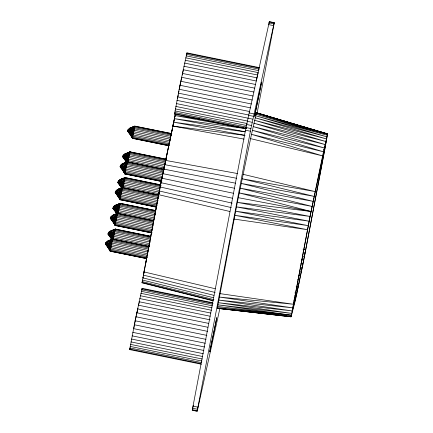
<?xml version="1.0" encoding="UTF-8"?>
<svg xmlns="http://www.w3.org/2000/svg" width="433" height="433" viewBox="0 0 433 433"><rect width="100%" height="100%" fill="white"/><g stroke="black" fill="none" stroke-linecap="round" stroke-linejoin="round"><path stroke-width="0.65" d="M250.583 138.641L322.607 155.896L251.492 134.333L323.478 151.788L252.358 130.301L324.295 147.972L253.164 126.577L325.048 144.514L253.9 123.226L325.719 141.467L254.555 120.277L326.309 138.879L255.129 117.776L326.796 136.796L255.611 115.752L327.18 135.242L255.995 114.225L327.451 134.252L256.439 112.759L327.608 133.835L323.478 151.788L310.017 216.435L291.09 316.826L217.339 308.285L237.333 202.357L251.492 134.333L256.439 112.759L327.646 134.003L303.192 263.042L295.495 299.744L291.09 316.826L217.339 308.285L291.22 316.577L289.206 316.339M256.45 113.435L256.498 112.829L327.646 134.003L301.752 126.523M130.138 348.121L129.711 349.626L135.091 320.756L142.143 288.329L212.668 302.721M174.699 113.646L174.537 114.144L179.917 85.269L186.969 52.848L259.47 67.64M186.975 53.432L186.969 52.848M148.925 246.361L112.748 238.989L111.492 244.667L110.242 251.237L146.419 258.609M112.71 239.314L112.748 238.989C110.231 240.277 106.145 240.542 105.354 243.86L110.285 251.145L146.462 258.517M153.829 220.619L117.652 213.247L115.183 225.171L115.14 225.496L151.978 233.003M115.313 229.387L115.351 229.062L150.873 236.304L150.251 239.655M151.94 229.42L115.763 222.048L113.5 214.876L117.652 213.247L117.608 213.572C115.016 214.535 111.01 214.833 110.258 218.118L115.183 225.404L150.706 232.64M158.727 194.877L122.55 187.505L121.294 193.183L120.038 199.754L156.216 207.126M120.212 203.645L120.255 203.321L155.772 210.562M156.843 203.678L120.666 196.306L118.404 189.134L122.55 187.505L122.507 187.83C119.919 188.793 115.914 189.091 115.156 192.376L120.087 199.662L156.264 207.034M163.625 169.135L127.448 161.763L126.192 167.441L124.942 174.012L161.119 181.384M160.675 184.821L125.153 177.579L125.11 177.903C122.523 178.867 118.518 179.165 117.76 182.455L121.549 188.052M127.41 162.088L127.448 161.763C124.931 163.052 120.845 163.317 120.055 166.635L124.985 173.92L161.163 181.292M130.014 152.162L130.052 151.837L166.229 159.214M171.787 133.602L134.912 126.192L132.444 138.344L168.621 145.715M219.877 308.502L197.226 411.166L192.225 410.349L245.993 127.54L269.342 21.65L274.251 22.651L274.17 23.301L257.11 113.094M197.139 411.35L250.907 128.541L274.251 22.651M269.342 21.65L269.007 23.739M213.133 300.832L142.035 282.814L158.592 194.661L165.135 162.505M143.161 277.926L143.128 276.876M141.992 289.986L142.143 288.329M177.53 98.724L177.709 97.717M143.556 274.322L143.464 275.572M159.782 189.616L159.896 188.355L143.664 273.71L144 272.584M177.931 96.521L178.152 95.33M324.772 149.639L326.606 138.744L310.38 215.012L292.091 311.917L296.827 293.228L305.076 253.083L324.772 149.639L323.473 149.298M145.477 264.736L146.987 256.818M147.236 255.497L148.243 250.214M148.492 248.899L149.12 245.598M149.374 244.277L150.002 240.975M151.133 235.038L151.761 231.736M152.01 230.416L153.017 225.133M153.266 223.818L153.52 222.497M154.148 219.195L155.653 211.277M155.907 209.956L156.908 204.674M157.163 203.353L157.791 200.051M158.04 198.736L158.667 195.435M158.922 194.114L159.301 191.446M129.424 152.351L125.906 153.466L128.168 160.638L127.908 161.974L124.704 153.991L130.052 151.837L128.168 160.638L164.345 168.009M159.447 193.751L123.27 186.379L121.007 179.208L125.153 177.579L123.01 187.716L119.806 179.733L121.749 179.316M119.037 204.019L116.104 204.95L118.366 212.121L118.112 213.458L114.907 205.475L120.255 203.321L118.366 212.121L153.888 219.358M114.723 229.577L111.205 230.692L113.468 237.863L113.208 239.2L110.004 231.217L115.351 229.062L113.468 237.863L148.99 245.1M178.385 94.107L178.986 90.979M133.797 328.344L134.041 327.094M160.129 187.814L160.681 184.983L125.11 177.671L121.007 179.208L123.573 184.859L159.09 192.095M179.23 89.766L180.745 82.243M174.678 117.635L160.08 186.969L232.185 203.137M161.044 183.17L161.282 181.963M134.16 326.466L134.403 325.248M134.647 324.03L134.89 322.812M161.401 181.357L162.034 177.552M162.288 176.935L163.604 169.855M135.009 322.206L135.269 320.923M135.529 319.646L135.789 318.363M181.005 80.987L181.654 77.848M164.118 168.004L164.378 166.748M135.919 317.725L136.178 316.469M136.438 315.213L137.434 310.466M164.508 166.12L165.135 163.127M182.261 74.979L182.499 73.837M244.12 139.112L172.751 126.063L175.316 114.231M165.276 161.845L172.507 128.211L169.303 143.393M172.789 126.901L173.725 121.927M165.401 161.872L167.771 150.652M168.047 149.331L169.022 144.709M182.742 72.717L183.229 70.482M137.678 309.319L137.916 308.204M173.99 121.294L174.282 119.984M257.121 77.28L257.37 76.154M193.113 406.739L193.405 405.418M174.423 119.324L174.672 118.214M138.544 305.352L138.825 304.118M192.566 409.158L192.966 407.393M175.527 114.041L174.802 117.083L175.197 115.93M175.652 114.068L175.213 115.319M132.617 137.748L132.444 138.344L127.935 129.922L129.608 128.249L134.955 126.095L130.804 127.724L133.066 134.896L169.243 142.268M156.259 206.801L120.082 199.429L115.53 191.326L120.038 199.754L120.212 199.158M152.015 232.678L115.183 225.171L110.632 217.068L115.14 225.496L115.313 224.9M138.966 303.506L139.199 302.564M127.935 129.922L132.487 138.251L127.562 130.972L127.935 129.922L132.487 138.019L169.319 145.526M126.003 153.715C124.341 153.775 123.026 155.149 122.658 156.714L126.452 162.31M116.65 213.794L112.861 208.192C113.224 206.633 114.539 205.253 116.201 205.199M111.752 239.536L107.958 233.934C108.347 232.072 110.074 230.827 111.947 230.8M217.393 308.383L217.555 307.95M143.036 277.905L143.161 277.58M142.035 282.814L142.186 282.435M171.089 133.564L134.912 126.192L133.369 127.421L132.168 127.448L133.694 131.773L170.532 139.28M166.185 159.306L130.008 151.934L128.471 153.163L125.906 153.466L128.471 159.117L164.648 166.489M164.085 169.346L127.405 161.855L125.868 163.084L123.302 163.393L125.565 170.564L162.402 178.071M125.11 177.671L123.567 178.905L122.366 178.932L123.898 183.256L159.414 190.493M158.684 194.969L122.507 187.597L120.964 188.826L118.404 189.134L120.969 194.78L157.147 202.157M155.728 210.654L120.212 203.413L118.669 204.647L116.104 204.95L118.669 210.6L154.191 217.837M153.785 220.711L117.608 213.339L116.066 214.568L113.5 214.876L116.066 220.521L152.903 228.029M150.83 236.396L115.308 229.154L113.771 230.388L111.205 230.692L113.771 236.342L149.288 243.579M149.385 246.572L112.704 239.081L111.167 240.31L108.602 240.618L110.864 247.784L147.702 255.291M130.052 151.837L127.27 153.19L128.796 157.515L164.973 164.886M127.448 161.763L124.666 163.117L126.192 167.441L162.37 174.813M125.153 177.579L122.366 178.932L124.222 181.687L159.739 188.923M122.55 187.505L119.762 188.858L121.294 193.183L158.126 200.69M120.255 203.321L117.467 204.674L118.994 208.998L154.516 216.235M117.652 213.247L114.864 214.6L116.39 218.925L152.568 226.297M115.351 229.062L112.569 230.416L114.096 234.74L150.273 242.112M112.748 238.989L109.966 240.342L111.492 244.667L147.669 252.038M134.912 126.192L132.168 127.448L134.019 130.203L170.196 137.575M130.008 151.934L127.27 153.19L129.121 155.945L165.298 163.317M127.405 161.855L124.666 163.117L126.517 165.871L163.349 173.379M122.507 187.597L119.762 188.858L121.619 191.613L157.796 198.985M120.212 203.413L117.467 204.674L119.319 207.429L155.496 214.8M117.608 213.339L114.864 214.6L116.715 217.355L152.892 224.727M115.308 229.154L112.569 230.416L114.42 233.171L149.937 240.407M112.704 239.081L109.966 240.342L111.817 243.097L147.994 250.469M134.912 126.42L130.804 127.724L133.369 133.375L170.207 140.882M126.82 162.278L123.302 163.393L125.868 169.038L162.7 176.545M147.344 253.641L111.167 246.263L108.602 240.618L112.12 239.498M168.789 144.671L132.612 137.299L129.608 128.249L131.551 127.838M124.693 163.365L122.101 163.918L125.105 172.967L161.942 180.474M119.145 189.243L117.202 189.659L120.206 198.709L156.383 206.081M151.485 231.823L115.308 224.451L112.304 215.401L113.598 215.125M108.699 240.867L107.4 241.143L110.41 250.193L147.242 257.7M132.796 127.432L130.804 127.724L133.694 131.773M127.232 153.271L125.906 153.466L128.796 157.515M124.628 163.198L123.302 163.393L126.192 167.441M122.999 178.916L121.007 179.208L123.898 183.256M120.396 188.842L118.404 189.134L121.294 193.183M117.435 204.755L116.104 204.95L118.994 208.998M116.158 214.487L113.5 214.876L116.39 218.925M112.531 230.497L111.205 230.692L114.096 234.74M168.989 143.604L132.812 136.233L129.608 128.249L130.853 128.238M151.685 230.757L115.508 223.385L112.304 215.401L113.549 215.39M219.877 293.606L293.238 304.226L219.233 297.038L292.562 307.825L218.67 300.074L291.999 310.899L218.2 302.689L291.561 313.373L217.826 304.837L291.263 315.208L217.393 307.652L291.1 316.366M293.698 300.794L295.041 300.951M259.075 312.81L260.412 312.967M266.441 313.676L267.778 313.833M270.457 314.147L271.8 314.304M273.808 314.537L275.816 314.769M277.824 315.007L279.161 315.164M281.84 315.478L283.182 315.635M285.19 315.868L286.527 316.025M217.555 306.499L291.263 315.208M294.018 299.528L295.355 299.69M243.081 174.31L315.105 191.565L242.139 178.791L314.098 196.365L241.176 183.435L313.07 201.345L240.201 188.166L312.031 206.417L239.233 192.939L311.008 211.483L237.333 202.357L310.017 216.435L236.434 206.882L309.075 221.182L235.584 211.217L308.209 225.631L234.789 215.298L307.425 229.696L234.064 219.076M294.424 297.796L295.761 297.964M172.751 126.063L244.91 135.394M294.922 295.62L296.253 295.799M244.997 131.805L173.573 122.182L244.926 135.323M294.83 292.952L296.827 293.228M199.667 119.113L175.019 115.541L246.366 128.677M296.134 290.099L297.466 290.294M296.172 286.733L298.164 287.041M297.585 283.306L298.911 283.528M297.709 279.453L299.69 279.805M165.503 160.383L237.533 173.552M245.018 131.708L174.337 118.653L246.355 128.736L174.483 114.112M164.61 164.637L236.548 178.261M298.516 275.561L300.491 275.935M238.269 197.686L311.008 211.483M163.685 169.087L235.525 183.186M299.333 271.578L301.308 271.973M269.25 21.834L274.165 22.835M269.001 22.841L273.91 23.842M268.601 24.605L273.51 25.607M186.807 53.34L259.248 68.105M186.542 54.352L258.983 69.112L258.62 70.622L186.179 55.857M185.719 57.843L258.16 72.603L257.619 75.023L185.178 60.263M184.555 63.077L257.002 77.843L256.314 81.009L183.873 66.249M183.137 69.708L255.578 84.473M182.358 73.41L254.799 88.17M181.557 77.28L253.998 92.04M180.734 81.258L253.175 96.018M179.917 85.269L252.358 100.034M179.11 89.258L251.557 104.017M178.336 93.144L250.777 107.904M177.6 96.862L249.386 111.492M249.024 112.899L253.938 113.901M176.918 100.359L248.704 114.989M248.504 115.292L253.413 116.293M176.307 103.563L252.807 119.156M175.766 106.421L247.552 121.051M247.248 121.3L252.158 122.295M175.311 108.889L247.097 123.519M246.599 124.498L251.508 125.5M174.954 110.924L246.734 125.554M174.688 112.488L246.474 127.118M245.993 127.54L250.907 128.541M174.531 113.56L246.317 128.184M245.479 130.219L250.388 131.221M152.015 129.905L153.331 130.176M170.959 134.068L134.782 126.696L133.369 127.421L134.019 130.203M171.419 135.08L133.369 127.421L134.322 128.769L170.499 136.146M133.148 138.387L168.664 145.623M133.299 152.833L134.614 153.103M166.061 159.809L129.884 152.438L128.471 153.163L129.121 155.945M165.861 160.686L128.471 153.163L129.424 154.511L165.601 161.888M137.277 164.102L138.592 164.367M145.824 165.844L147.139 166.11M164.112 169.866L127.28 162.359L125.868 163.084L126.517 165.871M163.257 170.613L125.868 163.084L126.82 164.437L163.652 171.944M162.754 173.644L234.491 188.231M161.482 179.273L125.305 171.901L122.101 163.918L125.565 170.564M120.434 165.585L124.942 174.012L120.434 165.585L124.985 173.687L161.818 181.194M140.243 180.989L141.559 181.254M158.002 184.61L160.632 185.145M161.163 185.551L124.985 178.179L123.567 178.905L124.222 181.687M160.302 186.298L123.567 178.905L124.525 180.252L160.703 187.63M125.137 188.366L126.452 188.636M144.216 192.252L145.531 192.523M152.768 193.995L154.083 194.265M158.559 195.478L122.382 188.101L120.964 188.826L121.619 191.613M159.014 196.49L120.964 188.826L121.922 190.179L158.099 197.551M157.239 205.15L120.406 197.643L117.202 189.659L120.666 196.306M128.103 205.253L129.418 205.523M147.182 209.144L148.497 209.41M155.604 211.158L120.082 203.921L118.669 204.647L119.319 207.429M155.404 212.04L118.669 204.647L119.622 205.994L155.144 213.236M123.529 214.779L126.815 215.45M151.155 220.408L152.47 220.678M153.655 221.214L117.478 213.842L116.066 214.568L116.715 217.355M153.455 222.097L116.066 214.568L117.018 215.921L153.195 223.293M126.496 231.666L127.811 231.936M145.569 235.552L148.86 236.223M150.706 236.9L115.183 229.658L113.771 230.388L114.42 233.171M150.505 237.782L113.771 230.388L114.723 231.736L150.24 238.978M113.365 239.449L114.68 239.714M132.438 243.335L133.759 243.606M148.757 246.956L112.58 239.584L111.167 240.31L111.817 243.097M148.557 247.838L111.167 240.31L112.12 241.663L148.297 249.035M146.782 256.498L110.604 249.127L107.4 241.143L110.864 247.784M105.733 242.81L110.242 251.237L105.733 242.81L110.285 250.913L146.457 258.284M144.6 268.671L144.086 271.404M141.981 288.827L213.106 303.322M141.715 289.834L212.181 304.193M141.353 291.344L212.473 305.839M140.893 293.325L212.018 307.82M140.352 295.744L211.477 310.239M139.729 298.564L210.855 313.059M139.047 301.731L210.173 316.225M138.311 305.195L210.097 319.825M137.532 308.891L208.657 323.386M136.731 312.761L207.851 327.256M135.908 316.74L207.694 331.369M135.091 320.756L206.871 335.386M134.284 324.739L206.07 339.369M133.51 328.625L205.291 343.255M132.774 332.349L204.56 346.979M132.092 335.84L203.878 350.47M131.48 339.044L203.261 353.674M130.939 341.908L202.725 356.538M130.485 344.376L202.271 359.006M130.127 346.411L201.908 361.041M129.862 347.975L201.648 362.605M129.705 349.041L200.831 363.536M129.656 349.599L201.437 364.223M192.956 406.127L197.865 407.128M192.561 408.259L197.47 409.261M192.312 409.699L197.221 410.7M192.929 410.289L196.609 411.041M161.828 178.207L233.468 193.28M300.145 267.578L302.115 267.995M160.93 182.677L232.472 198.238M300.946 263.61L302.911 264.049M159.295 190.991L231.314 207.591M301.714 259.751L303.679 260.211M158.592 194.661L229.88 211.499M143.891 271.886L215.179 288.724M143.28 275.117L215.163 292.464M302.445 256.06L304.404 256.536M142.782 277.851L213.956 295.333M142.397 280.027L213.534 297.742M142.143 281.596L213.902 299.647M142.024 282.533L213.117 300.518M303.122 252.585L305.076 253.083M303.084 249.224L305.682 249.911M292.692 123.908L294.635 124.466M297.222 125.213L299.165 125.776M256.271 113.224L327.451 134.252M131.448 136.184L127.562 130.972L129.066 132.249M114.415 210.281L112.861 208.192L113.863 209.047M114.924 224.375L110.258 218.118L111.259 218.974M111.849 239.151L107.958 233.934L109.462 235.216M109.246 249.078L105.354 243.86L106.859 245.143M127.562 130.972L129.748 133.429M123.973 158.186L122.658 156.714L125.77 160.881M121.37 168.112L120.055 166.635L123.167 170.808M119.075 183.928L117.76 182.455L120.093 185.584M116.91 194.347L115.156 192.376L119.822 198.633M112.861 208.192L114.61 210.162M110.258 218.118L112.445 220.576M107.958 233.934L109.273 235.411M105.354 243.86L106.67 245.338M115.194 211.32L116.748 213.409M108.602 240.618L111.492 244.667M126.642 162.402L123.037 155.664L126.609 162.023M121.743 188.144L118.139 181.405L122.036 188.344M116.845 213.886L113.235 207.142L116.813 213.507M111.941 239.628L108.337 232.884L112.234 239.828M123.037 155.664L126.68 162.326M118.139 181.405L121.776 188.068M115.53 191.326L120.087 199.662M113.235 207.142L116.574 213.252M110.632 217.068L115.183 225.404M108.337 232.884L111.979 239.552M129.608 128.249L133.066 134.896M128.168 160.638L124.704 153.991L127.513 162.44M123.27 186.379L119.806 179.733L122.409 187.576M118.366 212.121L114.907 205.475L117.711 213.924M112.304 215.401L115.763 222.048M113.468 237.863L110.004 231.217L112.612 239.059M132.612 137.299L128.633 128.996L132.487 138.019M127.426 162.451L123.73 154.738L126.815 161.958M125.105 172.967L121.126 164.664L124.985 173.687M122.241 187.597L118.831 180.48L122.171 188.301M120.206 198.709L116.228 190.406L120.082 199.429M117.624 213.934L113.933 206.222L117.013 213.442M115.308 224.451L111.324 216.148L115.183 225.171M112.445 239.081L109.029 231.964L112.374 239.785M110.41 250.193L106.426 241.89L110.285 250.913M209.886 350.979L209.767 351.888L216.792 317.595L209.886 350.979M254.712 115.497L254.593 116.401L261.619 82.113L254.712 115.497"/></g></svg>
